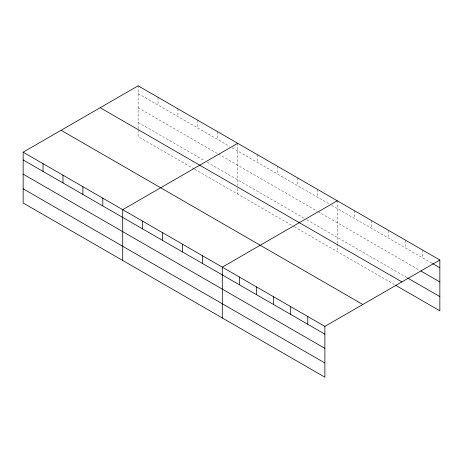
<?xml version="1.0" encoding="UTF-8"?>
<svg xmlns="http://www.w3.org/2000/svg" width="463" height="463" viewBox="0 0 463 463"><rect width="100%" height="100%" fill="white"/><g stroke="black" fill="none" stroke-linecap="round" stroke-linejoin="round"><path stroke-width="0.35" stroke-dasharray="2.31 1.74" d="M138.119 93.567L229.602 146.383M232.09 147.819L329.17 203.87M331.658 205.306L431.91 263.187M138.119 107.769L217.778 153.762M218.397 154.121L317.346 211.25M317.971 211.608L419.698 270.34M138.119 122.406L204.71 160.852M207.198 162.287L304.278 218.339M306.766 219.775L406.873 277.569M194.13 168.949L138.119 136.614L138.119 129.507M194.749 169.308L293.698 226.436M294.323 226.795L394.661 284.728M422.754 250.142L422.754 257.897M405.652 240.268L405.652 248.023M388.555 230.395L388.555 238.156M371.459 220.527L371.459 228.282M354.363 210.653L354.363 218.409M337.261 200.78L337.261 243.063M337.261 243.769L337.261 251.583M317.346 189.286L317.346 197.041M297.431 177.786L297.431 185.541M277.522 166.292L277.522 174.047M257.607 154.792L257.607 162.548M237.693 143.293L237.693 185.576M237.693 188.418L237.693 194.101M217.778 131.799L217.778 139.554M197.863 120.299L197.863 128.06M177.948 108.805L177.948 116.56M158.033 97.305L158.033 105.06M138.119 85.811L138.119 128.801"/><path stroke-width="0.69" d="M324.881 348.35L324.881 326.386L23.15 152.188L23.15 202.991L324.881 377.189L324.881 348.35L23.15 174.146M395.882 285.428L439.85 310.812L439.85 260.009L138.119 85.811L23.15 152.188M237.693 143.293L122.718 209.675L122.718 260.478M337.261 200.78L222.292 267.157L222.292 317.965M324.881 326.386L439.85 260.009M432.523 263.54L439.85 267.77M420.919 271.046L439.85 281.973M407.486 277.922L439.85 296.609M100.182 107.711L401.907 281.915M61.093 130.282L362.818 304.486M23.15 159.943L324.881 334.147M23.15 188.782L324.881 362.986M307.779 316.518L307.779 324.274M290.683 306.645L290.683 314.4M273.587 296.771L273.587 304.532M256.49 286.904L256.49 294.659M239.388 277.03L239.388 284.786M202.377 255.663L202.377 263.418M182.463 244.163L182.463 251.924M162.548 232.669L162.548 240.424M142.633 221.169L142.633 228.925M102.809 198.176L102.809 205.931M82.894 186.676L82.894 194.437M62.98 175.182L62.98 182.937M43.065 163.682L43.065 171.443"/></g></svg>
